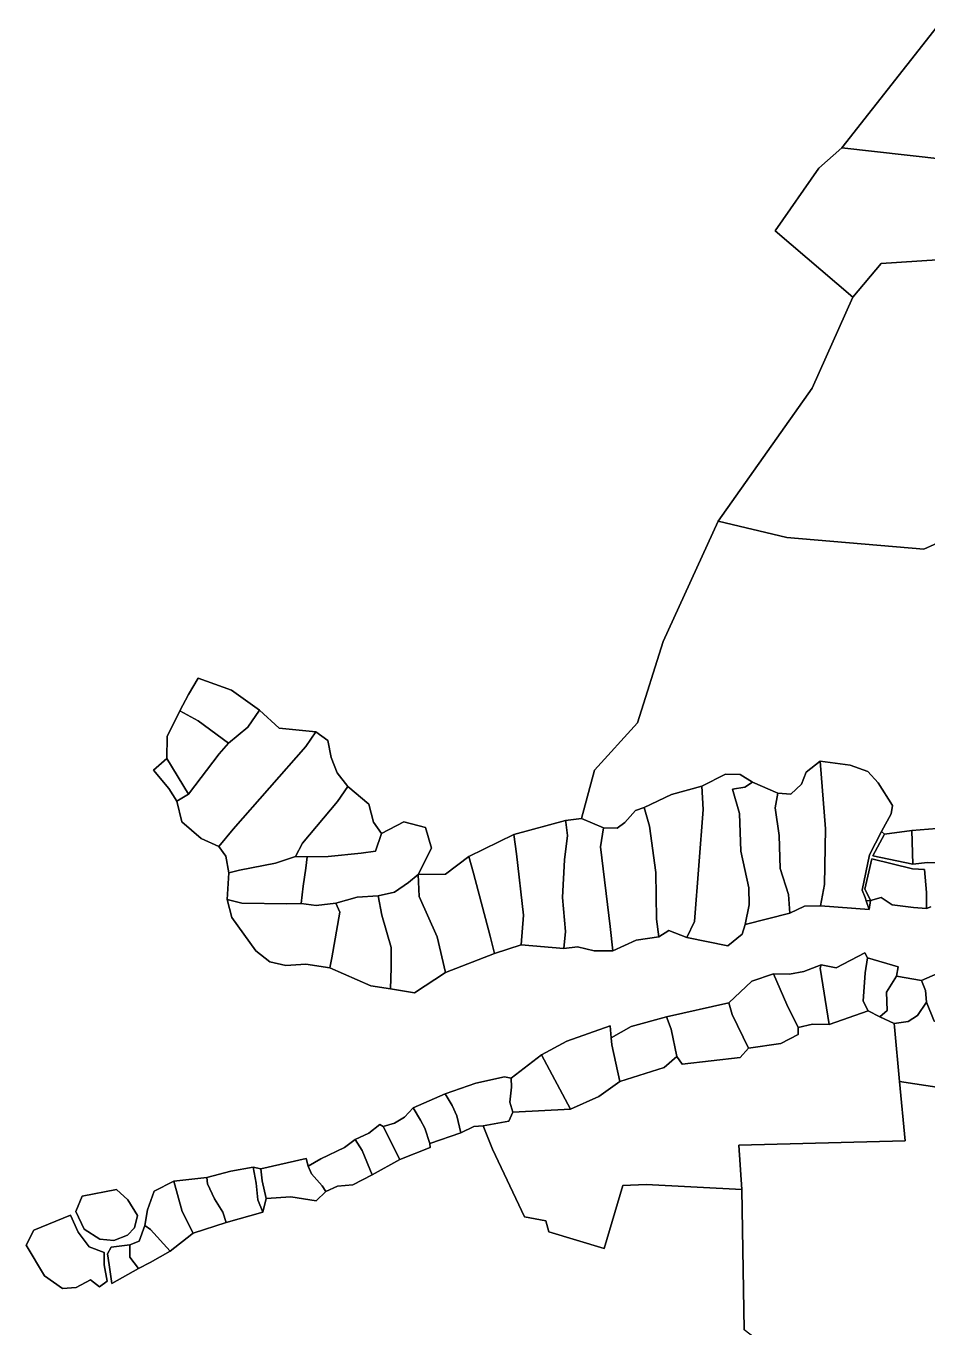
# Model space of a CAD drawing. Extents: x 542555 to 550520, y 1840485 to 1846995.
# Drawn here: x 546927.8 to 547141.3, y 1841483.7 to 1841791.9 of the extents above; entities that cross this region are included whole.
import ezdxf

# ---------------------------------------------------------------- set-up
doc = ezdxf.new("R2010")
doc.units = 0
doc.layers.add('Level 30', color=7, linetype='Continuous')

msp = doc.modelspace()

# ---------------------------------------------------------------- linework, layer by layer
at = {"layer": 'Level 30'}
for points in [[(547143.57, 1841791.88), (547120.87, 1841763.06), (547115.43, 1841758.26), (547105.12, 1841743.37), (547123.53, 1841727.73), (547113.89, 1841706.18), (547091.6, 1841674.66), (547078.62, 1841646.23), (547072.53, 1841626.92), (547062.37, 1841615.73), (547059.3, 1841604.3), (547055.48, 1841603.8), (547043.28, 1841600.5), (547032.64, 1841595.35), (547027.1, 1841591.17), (547020.61, 1841591.08), (547023.76, 1841597.26), (547022.35, 1841602.21), (547017.23, 1841603.55), (547011.91, 1841600.77), (547010, 1841603.45), (547008.9, 1841607.69), (547003.99, 1841611.9), (547001.43, 1841615.11), (546999.98, 1841618.72), (546999.24, 1841622.77), (546996.39, 1841624.83), (546987.7, 1841625.66), (546983.06, 1841629.93), (546976.4, 1841634.69), (546968.49, 1841637.54), (546966.26, 1841633.69), (546964.15, 1841629.8), (546961.16, 1841623.71), (546961.07, 1841618.53), (546957.96, 1841615.76), (546961.6, 1841611.42), (546963.5, 1841608.42), (546964.67, 1841603.5), (546969.22, 1841599.56), (546973.43, 1841597.72), (546975.09, 1841595.43), (546975.78, 1841591.42), (546975.39, 1841585.11), (546976.47, 1841580.86), (546982.14, 1841572.98), (546985.51, 1841570.42), (546989.25, 1841569.52), (546994.04, 1841569.86), (546999.66, 1841568.95), (547009.4, 1841564.68), (547014.05, 1841563.96), (547019.76, 1841563.01), (547027.1, 1841567.88), (547038.71, 1841572.33), (547044.98, 1841574.44), (547055.13, 1841573.53), (547058.36, 1841573.94), (547062.27, 1841572.97), (547066.66, 1841572.97), (547072.19, 1841575.5), (547077.62, 1841576.3), (547079.92, 1841577.79), (547084.23, 1841576.13), (547093.89, 1841574.17), (547097.32, 1841576.96), (547098.06, 1841579.25), (547108.58, 1841581.9), (547112.04, 1841583.56), (547115.83, 1841583.66), (547127.36, 1841582.75), (547127.69, 1841584.88), (547130.22, 1841585.62), (547132.85, 1841583.91), (547137.87, 1841583.26), (547140.95, 1841583.01), (547141.97, 1841583.41)], [(547147.38, 1841602.25), (547137.46, 1841601.44), (547131.01, 1841600.61), (547130.29, 1841601.22), (547132.62, 1841605.43), (547132.93, 1841607.4), (547129.51, 1841612.79), (547127.04, 1841615.42), (547122.87, 1841616.96), (547115.76, 1841617.86), (547112.49, 1841615.27), (547111.33, 1841612.41), (547108.81, 1841610.05), (547105.78, 1841610.28), (547099.74, 1841612.91), (547096.81, 1841614.75), (547093.35, 1841614.81), (547087.76, 1841611.95), (547080.55, 1841609.96), (547074.11, 1841606.94), (547072.02, 1841606.2), (547069.55, 1841603.34), (547067.68, 1841602.06), (547064.48, 1841602.11), (547059.3, 1841604.3), (547062.37, 1841615.73), (547072.53, 1841626.92), (547078.62, 1841646.23), (547091.6, 1841674.66), (547107.92, 1841670.84), (547140.29, 1841668.06), (547155.03, 1841674.68)], [(547141.97, 1841583.41), (547140.95, 1841583.01), (547140.93, 1841586.8), (547140.49, 1841592.26), (547137.62, 1841592.42), (547128.03, 1841594.74), (547126.33, 1841587.61), (547127.09, 1841586.23), (547127.69, 1841584.88), (547126.69, 1841584.82), (547126.43, 1841585.61), (547125.73, 1841587.37), (547127.45, 1841595.69), (547130.29, 1841601.22), (547131.01, 1841600.61), (547128.21, 1841595.48), (547137.75, 1841593.49), (547141.18, 1841593.89), (547147.74, 1841593.74)], [(547148.09, 1841569.59), (547139.73, 1841565.98), (547133.86, 1841566.98), (547134.25, 1841569.22), (547126.98, 1841571.36), (547126.38, 1841572.53), (547119.6, 1841568.98), (547116.03, 1841569.66), (547111.88, 1841568.11), (547108.54, 1841567.46), (547104.72, 1841567.54), (547099.62, 1841565.81), (547094.13, 1841560.65), (547079.42, 1841557.38), (547071, 1841555.07), (547066.33, 1841552.36), (547066.1, 1841555.24), (547055.78, 1841551.59), (547049.8, 1841548.4), (547042.65, 1841542.85), (547041.06, 1841543.19), (547034.26, 1841541.7), (547027.03, 1841539.14), (547019.41, 1841535.84), (547017.37, 1841533.6), (547015.03, 1841532.18), (547012.35, 1841531.44), (547011.5, 1841531.9), (547008.93, 1841529.82), (547005.72, 1841528.33), (547003.17, 1841526.42), (546997.59, 1841523.72), (546994.58, 1841522.04), (546994.1, 1841523.81), (546983.35, 1841521.4), (546981.55, 1841521.77), (546976.27, 1841520.83), (546970.54, 1841519.37), (546962.77, 1841518.5), (546958.09, 1841516.08), (546956.5, 1841511.66), (546955.88, 1841507.95), (546954.54, 1841504.28), (546952.38, 1841503.4), (546947.93, 1841502.83), (546947.09, 1841501.26), (546947.43, 1841498.64), (546948.12, 1841494.24), (546954.39, 1841497.78), (546957.13, 1841499.21), (546961.89, 1841501.91), (546967.0216, 1841505.9643), (546967.32, 1841506.2), (546975.16, 1841508.69), (546983.87, 1841511.12), (546984.63, 1841514.4), (546990.49, 1841514.8), (546996.49, 1841513.82), (546998.73, 1841516.04), (547001.49, 1841517.31), (547005.16, 1841517.63), (547009.73, 1841519.95), (547016.3, 1841523.6), (547023.47, 1841526.45), (547023.36, 1841527.36), (547030.73, 1841529.94), (547033.76, 1841531.38), (547035.99, 1841531.55), (547038.2, 1841526.02), (547045.75, 1841510.05), (547050.86, 1841509.05), (547051.54, 1841506.49), (547064.68, 1841502.54), (547069.03, 1841517.41), (547074.59, 1841517.69), (547097.27, 1841516.53), (547097.75, 1841483.25)], [(547176.61, 1841535.64), (547134.58, 1841542.03), (547133.36, 1841554.97), (547133.3, 1841555.78), (547136.61, 1841556.28), (547138.85, 1841557.68), (547140.97, 1841560.82), (547142.73, 1841556.31)]]:
    msp.add_lwpolyline(points, dxfattribs=at)
for points in [[(547279.1216, 1841770.3093), (547279.41, 1841768.46), (547279.27, 1841761.06), (547278.8846, 1841761.0323), (547210.52, 1841756.12), (547184.22, 1841755.97), (547120.87, 1841763.06), (547143.57, 1841791.88), (547185.74, 1841768.87), (547200.51, 1841769.79), (547224.6, 1841768.92), (547276.89, 1841784.62)], [(547120.87, 1841763.06), (547184.22, 1841755.97), (547181.95, 1841739.06), (547130.21, 1841735.71), (547123.53, 1841727.73), (547105.12, 1841743.37), (547115.43, 1841758.26)], [(547181.95, 1841739.06), (547179.83, 1841722.5), (547179.82, 1841682.4), (547178.8, 1841677.82), (547155.03, 1841674.68), (547140.29, 1841668.06), (547107.92, 1841670.84), (547091.6, 1841674.66), (547113.89, 1841706.18), (547123.53, 1841727.73), (547130.21, 1841735.71)], [(546980.25, 1841625.89), (546975.73, 1841622.12), (546968.53, 1841627.44), (546964.15, 1841629.8), (546966.26, 1841633.69), (546968.49, 1841637.54), (546976.4, 1841634.69), (546983.06, 1841629.93)], [(546976.78, 1841601.76), (546973.43, 1841597.72), (546969.22, 1841599.56), (546964.67, 1841603.5), (546963.5, 1841608.42), (546966.25, 1841610.05), (546973.48, 1841619.65), (546975.73, 1841622.12), (546980.25, 1841625.89), (546983.06, 1841629.93), (546987.7, 1841625.66), (546996.39, 1841624.83), (546994, 1841621.33)], [(546964.15, 1841629.8), (546968.53, 1841627.44), (546975.73, 1841622.12), (546973.48, 1841619.65), (546966.25, 1841610.05), (546961.07, 1841618.53), (546961.16, 1841623.71)], [(546993.26, 1841598.5), (546991.59, 1841595.35), (546986.81, 1841593.76), (546978.3, 1841592.07), (546975.78, 1841591.42), (546975.09, 1841595.43), (546973.43, 1841597.72), (546976.78, 1841601.76), (546994, 1841621.33), (546996.39, 1841624.83), (546999.24, 1841622.77), (546999.98, 1841618.72), (547001.43, 1841615.11), (547003.99, 1841611.9), (547001.5, 1841608.34)], [(546966.25, 1841610.05), (546963.5, 1841608.42), (546961.6, 1841611.42), (546957.96, 1841615.76), (546961.07, 1841618.53)], [(547116.8, 1841588.65), (547115.83, 1841583.66), (547112.04, 1841583.56), (547108.58, 1841581.9), (547108.25, 1841586.32), (547106.31, 1841592.44), (547106.07, 1841600.28), (547105.13, 1841606.86), (547105.78, 1841610.28), (547108.81, 1841610.05), (547111.33, 1841612.41), (547112.49, 1841615.27), (547115.76, 1841617.86), (547117.07, 1841601.9)], [(547115.76, 1841617.86), (547122.87, 1841616.96), (547127.04, 1841615.42), (547129.51, 1841612.79), (547132.93, 1841607.4), (547132.62, 1841605.43), (547130.29, 1841601.22), (547127.45, 1841595.69), (547125.73, 1841587.37), (547126.43, 1841585.61), (547126.69, 1841584.82), (547127.36, 1841582.75), (547115.83, 1841583.66), (547116.8, 1841588.65), (547117.07, 1841601.9)], [(547098.95, 1841583.88), (547098.06, 1841579.25), (547097.32, 1841576.96), (547093.89, 1841574.17), (547084.23, 1841576.13), (547086.02, 1841579.96), (547088.11, 1841606.41), (547087.76, 1841611.95), (547093.35, 1841614.81), (547096.81, 1841614.75), (547099.74, 1841612.91), (547097.92, 1841611.69), (547095.02, 1841611.25), (547096.67, 1841605.47), (547097, 1841596.54), (547098.92, 1841587.92)], [(546999.26, 1841595.31), (546994.34, 1841595.27), (546991.59, 1841595.35), (546993.26, 1841598.5), (547001.5, 1841608.34), (547003.99, 1841611.9), (547008.9, 1841607.69), (547010, 1841603.45), (547011.91, 1841600.77), (547010.52, 1841596.56), (547007.11, 1841596.08)], [(547087.76, 1841611.95), (547088.11, 1841606.41), (547086.02, 1841579.96), (547084.23, 1841576.13), (547079.92, 1841577.79), (547077.62, 1841576.3), (547077.03, 1841580.52), (547076.9, 1841591.5), (547075.36, 1841602.52), (547074.11, 1841606.94), (547080.55, 1841609.96)], [(547108.58, 1841581.9), (547098.06, 1841579.25), (547098.95, 1841583.88), (547098.92, 1841587.92), (547097, 1841596.54), (547096.67, 1841605.47), (547095.02, 1841611.25), (547097.92, 1841611.69), (547099.74, 1841612.91), (547105.78, 1841610.28), (547105.13, 1841606.86), (547106.07, 1841600.28), (547106.31, 1841592.44), (547108.25, 1841586.32)], [(547072.19, 1841575.5), (547066.66, 1841572.97), (547066.06, 1841578.75), (547063.81, 1841597.58), (547064.48, 1841602.11), (547067.68, 1841602.06), (547069.55, 1841603.34), (547072.02, 1841606.2), (547074.11, 1841606.94), (547075.36, 1841602.52), (547076.9, 1841591.5), (547077.03, 1841580.52), (547077.62, 1841576.3)], [(547023.76, 1841597.26), (547020.61, 1841591.08), (547018.32, 1841589.2), (547015.03, 1841586.9), (547011.1, 1841585.98), (547006.16, 1841585.68), (547001.13, 1841584.26), (546996.49, 1841583.73), (546992.94, 1841584.2), (546993.39, 1841588.33), (546994, 1841592.52), (546994.34, 1841595.27), (546999.26, 1841595.31), (547007.11, 1841596.08), (547010.52, 1841596.56), (547011.91, 1841600.77), (547017.23, 1841603.55), (547022.35, 1841602.21)], [(547055.48, 1841603.8), (547055.5331, 1841603.4065), (547055.95, 1841600.32), (547055.28, 1841594.53), (547054.75, 1841585.6), (547055.49, 1841577.56), (547055.13, 1841573.53), (547044.98, 1841574.44), (547045.54, 1841581.46), (547043.91, 1841595.97), (547043.28, 1841600.5)], [(547058.36, 1841573.94), (547055.13, 1841573.53), (547055.49, 1841577.56), (547054.75, 1841585.6), (547055.28, 1841594.53), (547055.95, 1841600.32), (547055.5331, 1841603.4065), (547055.48, 1841603.8), (547059.3, 1841604.3), (547064.48, 1841602.11), (547063.81, 1841597.58), (547066.06, 1841578.75), (547066.66, 1841572.97), (547062.27, 1841572.97)], [(547148.35, 1841597.42), (547148.13, 1841593.63), (547147.74, 1841593.74), (547141.18, 1841593.89), (547137.75, 1841593.49), (547137.46, 1841601.44), (547147.38, 1841602.25)], [(547043.28, 1841600.5), (547043.91, 1841595.97), (547045.54, 1841581.46), (547044.98, 1841574.44), (547038.71, 1841572.33), (547037.67, 1841576.47), (547033.67, 1841591.38), (547032.64, 1841595.35)], [(547137.46, 1841601.44), (547137.75, 1841593.49), (547128.21, 1841595.48), (547131.01, 1841600.61)], [(546991.59, 1841595.35), (546994.34, 1841595.27), (546994, 1841592.52), (546993.39, 1841588.33), (546992.94, 1841584.2), (546989.53, 1841584.13), (546978.87, 1841584.28), (546975.39, 1841585.11), (546975.78, 1841591.42), (546978.3, 1841592.07), (546986.81, 1841593.76)], [(547038.71, 1841572.33), (547027.1, 1841567.88), (547025.14, 1841576.29), (547020.87, 1841585.81), (547020.61, 1841591.08), (547027.1, 1841591.17), (547032.64, 1841595.35), (547033.67, 1841591.38), (547037.67, 1841576.47)], [(547130.22, 1841585.62), (547127.69, 1841584.88), (547127.09, 1841586.23), (547126.33, 1841587.61), (547128.03, 1841594.74), (547137.62, 1841592.42), (547140.49, 1841592.26), (547140.93, 1841586.8), (547140.95, 1841583.01), (547137.87, 1841583.26), (547132.85, 1841583.91)], [(547019.76, 1841563.01), (547014.05, 1841563.96), (547014.19, 1841568.95), (547014.19, 1841573.77), (547011.98, 1841581.41), (547011.1, 1841585.98), (547015.03, 1841586.9), (547018.32, 1841589.2), (547020.61, 1841591.08), (547020.87, 1841585.81), (547025.14, 1841576.29), (547027.1, 1841567.88)], [(547000.13, 1841571.32), (546999.66, 1841568.95), (546994.04, 1841569.86), (546989.25, 1841569.52), (546985.51, 1841570.42), (546982.14, 1841572.98), (546976.47, 1841580.86), (546975.39, 1841585.11), (546978.87, 1841584.28), (546989.53, 1841584.13), (546992.94, 1841584.2), (546996.49, 1841583.73), (547001.13, 1841584.26), (547002.06, 1841582.12)], [(547011.1, 1841585.98), (547011.98, 1841581.41), (547014.19, 1841573.77), (547014.19, 1841568.95), (547014.05, 1841563.96), (547009.4, 1841564.68), (546999.66, 1841568.95), (547000.13, 1841571.32), (547002.06, 1841582.12), (547001.13, 1841584.26), (547006.16, 1841585.68)], [(547126.69, 1841584.82), (547127.69, 1841584.88), (547127.36, 1841582.75)], [(547127.11, 1841558.79), (547117.92, 1841555.53), (547115.78, 1841568.91), (547116.03, 1841569.66), (547119.6, 1841568.98), (547126.38, 1841572.53), (547126.98, 1841571.36), (547126.43, 1841567.77), (547125.96, 1841561.05)], [(547126.98, 1841571.36), (547134.25, 1841569.22), (547133.86, 1841566.98), (547131.46, 1841563.22), (547131.61, 1841558.88), (547129.9, 1841557.39), (547127.11, 1841558.79), (547125.96, 1841561.05), (547126.43, 1841567.77)], [(547139.73, 1841565.98), (547148.09, 1841569.59), (547152.66, 1841571.39), (547153.33, 1841570.39), (547152.7, 1841562.79), (547153.03, 1841557.14), (547144.5, 1841555.66), (547142.73, 1841556.31), (547140.97, 1841560.82), (547140.69, 1841563.61)], [(547113.96, 1841555.6), (547110.56, 1841554.84), (547107.89, 1841560.32), (547104.72, 1841567.54), (547108.54, 1841567.46), (547111.88, 1841568.11), (547116.03, 1841569.66), (547115.78, 1841568.91), (547117.92, 1841555.53)], [(547110.56, 1841554.84), (547110.57, 1841553.15), (547106.48, 1841551.06), (547098.83, 1841549.98), (547094.97, 1841557.89), (547094.13, 1841560.65), (547099.62, 1841565.81), (547104.72, 1841567.54), (547107.89, 1841560.32)], [(547136.61, 1841556.28), (547133.3, 1841555.78), (547129.9, 1841557.39), (547131.61, 1841558.88), (547131.46, 1841563.22), (547133.86, 1841566.98), (547139.73, 1841565.98), (547140.69, 1841563.61), (547140.97, 1841560.82), (547138.85, 1841557.68)], [(547083.07, 1841546.15), (547081.82, 1841547.97), (547080.53, 1841554.44), (547079.42, 1841557.38), (547094.13, 1841560.65), (547094.97, 1841557.89), (547098.83, 1841549.98), (547096.81, 1841547.78)], [(547096.53, 1841527.02), (547097.27, 1841516.53), (547074.59, 1841517.69), (547069.03, 1841517.41), (547064.68, 1841502.54), (547051.54, 1841506.49), (547050.86, 1841509.05), (547045.75, 1841510.05), (547038.2, 1841526.02), (547035.99, 1841531.55), (547042.05, 1841532.67), (547042.99, 1841534.84), (547056.64, 1841535.5), (547063.38, 1841538.54), (547068.33, 1841542.04), (547078.82, 1841545.34), (547081.82, 1841547.97), (547083.07, 1841546.15), (547096.81, 1841547.78), (547098.83, 1841549.98), (547106.48, 1841551.06), (547110.57, 1841553.15), (547110.56, 1841554.84), (547113.96, 1841555.6), (547117.92, 1841555.53), (547127.11, 1841558.79), (547129.9, 1841557.39), (547133.3, 1841555.78), (547133.36, 1841554.97), (547134.58, 1841542.03), (547135.9, 1841528.05)], [(547078.82, 1841545.34), (547068.33, 1841542.04), (547066.48, 1841550.73), (547066.33, 1841552.36), (547071, 1841555.07), (547079.42, 1841557.38), (547080.53, 1841554.44), (547081.82, 1841547.97)], [(547063.38, 1841538.54), (547056.64, 1841535.5), (547049.8, 1841548.4), (547055.78, 1841551.59), (547066.1, 1841555.24), (547066.33, 1841552.36), (547066.48, 1841550.73), (547068.33, 1841542.04)], [(547056.64, 1841535.5), (547042.99, 1841534.84), (547042.3, 1841537.19), (547042.68, 1841540.69), (547042.65, 1841542.85), (547049.8, 1841548.4)], [(547042.05, 1841532.67), (547035.99, 1841531.55), (547033.76, 1841531.38), (547030.73, 1841529.94), (547029.77, 1841533.9), (547028.69, 1841536.39), (547027.03, 1841539.14), (547034.26, 1841541.7), (547041.06, 1841543.19), (547042.65, 1841542.85), (547042.68, 1841540.69), (547042.3, 1841537.19), (547042.99, 1841534.84)], [(547134.58, 1841542.03), (547176.61, 1841535.64), (547166.77, 1841489.11), (547167.72, 1841477.82), (547170.46, 1841460.44), (547156.46, 1841459.71), (547156.63, 1841457.01), (547147.08, 1841454.99), (547139.83, 1841451.16), (547097.75, 1841483.25), (547097.27, 1841516.53), (547096.53, 1841527.02), (547135.9, 1841528.05)], [(547030.73, 1841529.94), (547023.36, 1841527.36), (547022.15, 1841531.01), (547021.19, 1841532.94), (547019.41, 1841535.84), (547027.03, 1841539.14), (547028.69, 1841536.39), (547029.77, 1841533.9)], [(547023.36, 1841527.36), (547023.47, 1841526.45), (547016.3, 1841523.6), (547012.35, 1841531.44), (547015.03, 1841532.18), (547017.37, 1841533.6), (547019.41, 1841535.84), (547021.19, 1841532.94), (547022.15, 1841531.01)], [(547012.35, 1841531.44), (547016.3, 1841523.6), (547009.73, 1841519.95), (547007.32, 1841525.76), (547005.72, 1841528.33), (547008.93, 1841529.82), (547011.5, 1841531.9)], [(547001.49, 1841517.31), (546998.73, 1841516.04), (546997.85, 1841517.38), (546995.39, 1841520.19), (546994.58, 1841522.04), (546997.59, 1841523.72), (547003.17, 1841526.42), (547005.72, 1841528.33), (547007.32, 1841525.76), (547009.73, 1841519.95), (547005.16, 1841517.63)], [(546990.49, 1841514.8), (546984.63, 1841514.4), (546983.68, 1841518.55), (546983.35, 1841521.4), (546994.1, 1841523.81), (546994.58, 1841522.04), (546995.39, 1841520.19), (546997.85, 1841517.38), (546998.73, 1841516.04), (546996.49, 1841513.82)], [(546975.16, 1841508.69), (546967.32, 1841506.2), (546964.71, 1841511.27), (546962.77, 1841518.5), (546970.54, 1841519.37), (546970.77, 1841517.81), (546972.37, 1841514.26), (546974.37, 1841511.12)], [(546981.55, 1841521.77), (546982.27, 1841518), (546982.63, 1841514.09), (546983.87, 1841511.12), (546975.16, 1841508.69), (546974.37, 1841511.12), (546972.37, 1841514.26), (546970.77, 1841517.81), (546970.54, 1841519.37), (546976.27, 1841520.83)], [(546983.35, 1841521.4), (546983.68, 1841518.55), (546984.63, 1841514.4), (546983.87, 1841511.12), (546982.63, 1841514.09), (546982.27, 1841518), (546981.55, 1841521.77)], [(546954.14, 1841510.36), (546953.48, 1841507.4), (546951.77, 1841505.71), (546948.56, 1841504.43), (546945.26, 1841504.78), (546941.52, 1841507.1), (546939.59, 1841511.26), (546941.09, 1841514.91), (546949.16, 1841516.51), (546951.85, 1841514.06)], [(546953.48, 1841507.4), (546954.14, 1841510.36), (546951.85, 1841514.06), (546949.16, 1841516.51), (546941.09, 1841514.91), (546939.59, 1841511.26), (546941.52, 1841507.1), (546945.26, 1841504.78), (546948.56, 1841504.43), (546951.77, 1841505.71)], [(546967.0216, 1841505.9643), (546961.89, 1841501.91), (546957.27, 1841507.06), (546955.88, 1841507.95), (546956.5, 1841511.66), (546958.09, 1841516.08), (546962.77, 1841518.5), (546964.71, 1841511.27), (546967.32, 1841506.2)], [(546942.7, 1841502.94), (546946.28, 1841501.56), (546946.29, 1841498.64), (546947, 1841494.84), (546945.2, 1841493.48), (546943.01, 1841495.12), (546939.66, 1841493.29), (546936.39, 1841493.08), (546932.14, 1841496.05), (546927.77, 1841503.36), (546929.61, 1841506.84), (546938.28, 1841510.43), (546940.12, 1841506.38)], [(546946.28, 1841501.56), (546942.7, 1841502.94), (546940.12, 1841506.38), (546938.28, 1841510.43), (546929.61, 1841506.84), (546927.77, 1841503.36), (546932.14, 1841496.05), (546936.39, 1841493.08), (546939.66, 1841493.29), (546943.01, 1841495.12), (546945.2, 1841493.48), (546947, 1841494.84), (546946.29, 1841498.64)], [(546957.13, 1841499.21), (546954.39, 1841497.78), (546952.38, 1841500.45), (546952.38, 1841503.4), (546954.54, 1841504.28), (546955.88, 1841507.95), (546957.27, 1841507.06), (546961.89, 1841501.91)], [(546947.43, 1841498.64), (546947.09, 1841501.26), (546947.93, 1841502.83), (546952.38, 1841503.4), (546952.38, 1841500.45), (546954.39, 1841497.78), (546948.12, 1841494.24)]]:
    msp.add_lwpolyline(points, close=True, dxfattribs=at)

doc.saveas('drawing.dxf')
